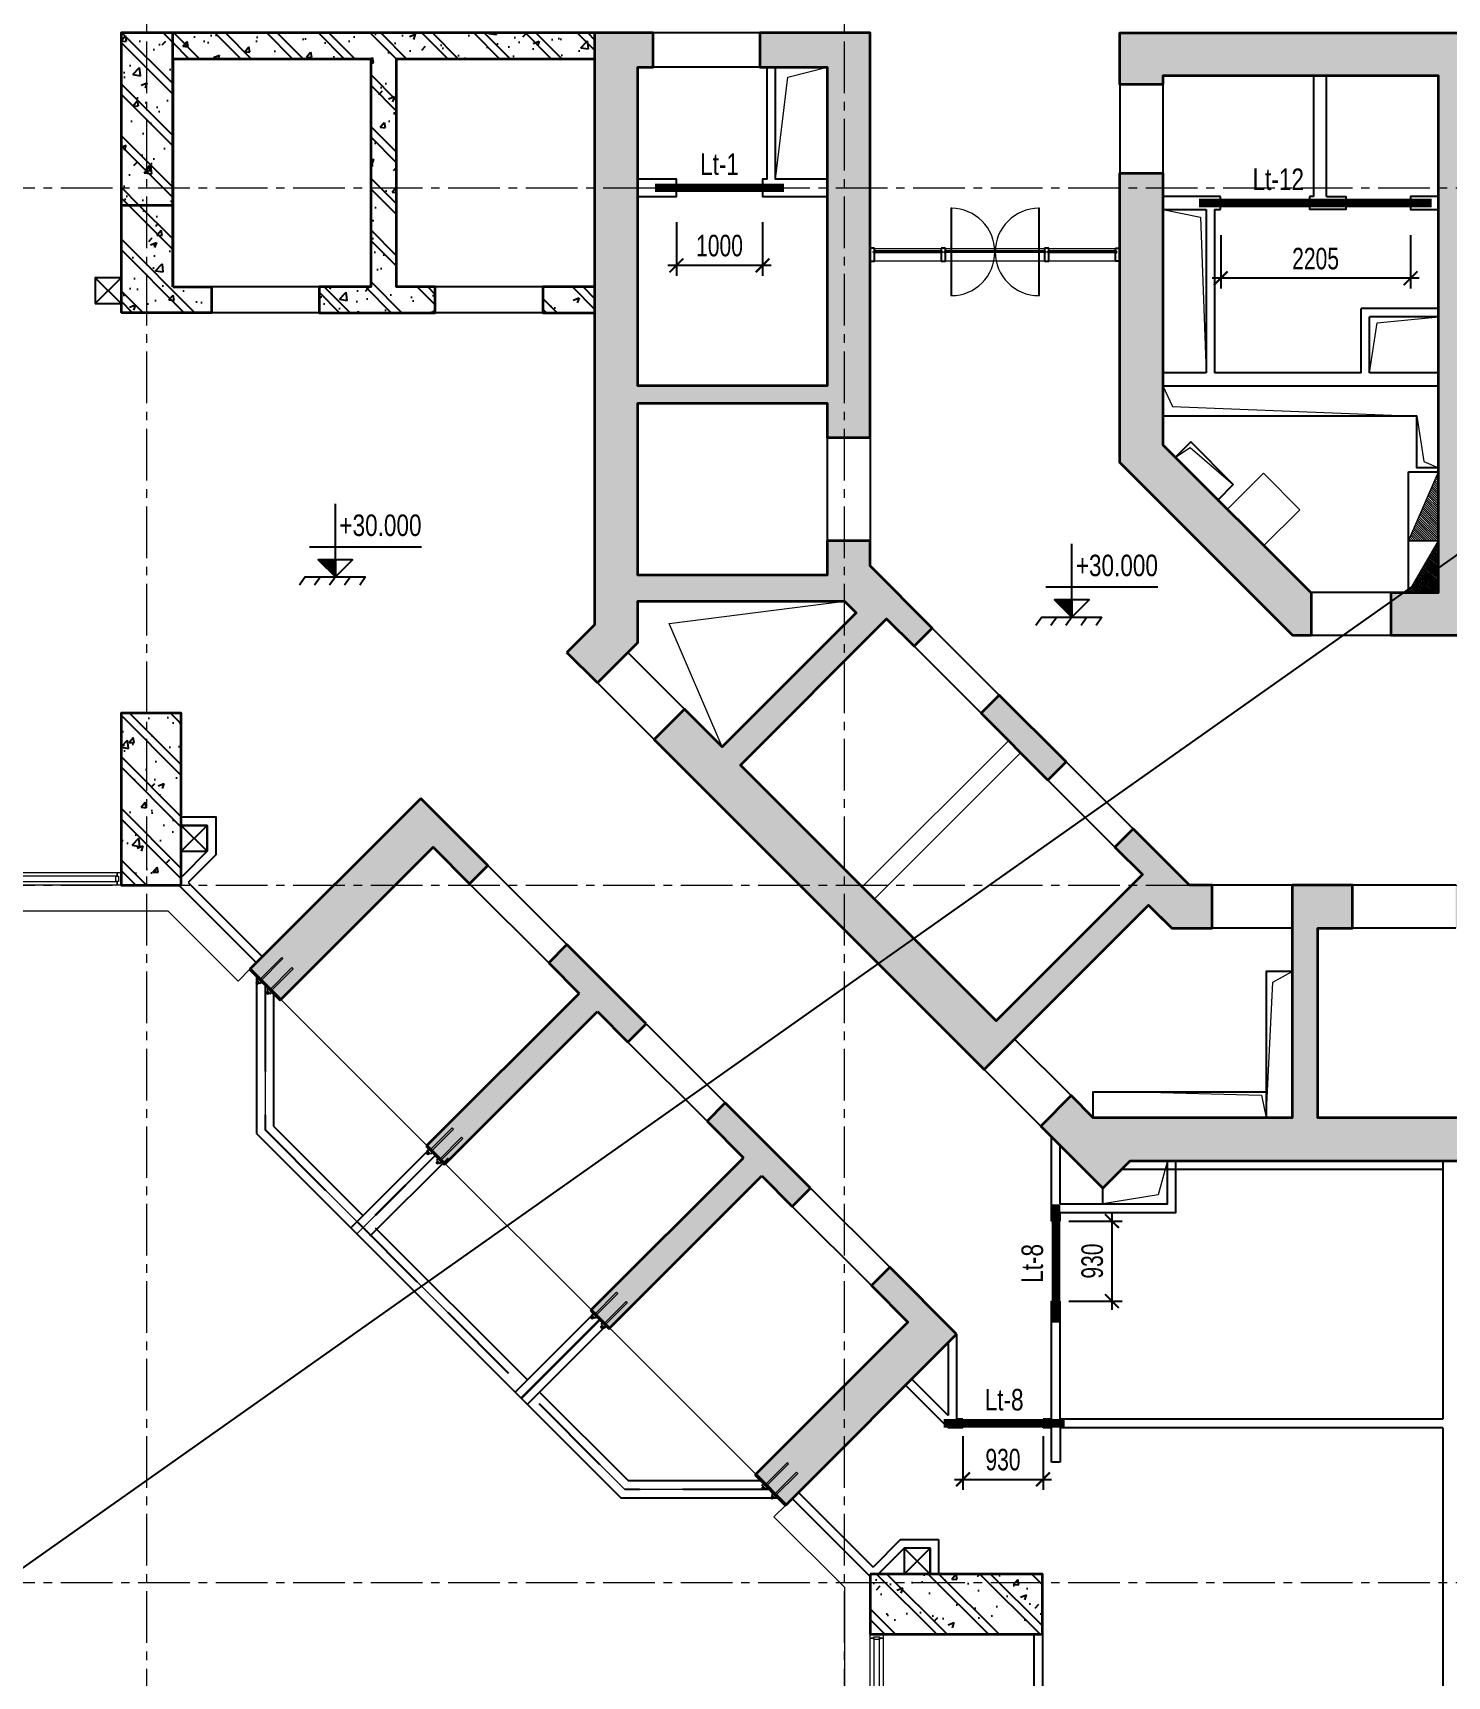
# Model space of a CAD drawing. Header units: millimetres. Extents: x 0 to 84100, y 0 to 158663.
# Drawn here: x 33297 to 49721, y 121440 to 140526 of the extents above; entities that cross this region are included whole.
import ezdxf
from ezdxf.enums import TextEntityAlignment as Align

# ---------------------------------------------------------------- set-up
doc = ezdxf.new("R2010")
doc.units = ezdxf.units.MM
doc.header["$LTSCALE"] = 800
doc.header["$MEASUREMENT"] = 0
doc.linetypes.add('CENTER2', pattern=[1.125, 0.75, -0.125, 0.125, -0.125])
doc.linetypes.add('HIDDEN', pattern=[0.375, 0.25, -0.125])
doc.layers.get('DEFPOINTS').update_dxf_attribs({"color": 87})
for name, color, linetype, lineweight in [('CDC.01.AXIS', 160, 'CENTER2', 13), ('CDC.04.HIDDEN', 8, 'HIDDEN', 15), ('CDC.09.COLUMN', 4, 'Continuous', 35), ('CDC.11.NOTE', 8, 'Continuous', 18)]:
    doc.layers.add(name, color=color, linetype=linetype, lineweight=lineweight)
for name, color, linetype in [('CDC.02.DIM', 1, 'Continuous'), ('CDC.03.BORDER', 3, 'Continuous'), ('CDC.06.TEXT', 2, 'Continuous'), ('CDC.10.HATCH', 9, 'Continuous'), ('KCS_LANH_TO', 3, 'Continuous'), ('KCS_LOKT', 3, 'Continuous')]:
    doc.layers.add(name, color=color, linetype=linetype)
doc.layers.add('KCS_Plotter', color=11, linetype='Continuous', plot=False)
doc.styles.add('KCS_SMTEXT', font='arial.ttf', dxfattribs={"width": 0.7})
doc.styles.add('SMTEXT', font='arial.ttf', dxfattribs={"width": 0.7})
doc.dimstyles.new('KCS_DIM100', dxfattribs={"dimscale": 100, "dimtxt": 2.5, "dimasz": 1.6, "dimexe": 1.2, "dimexo": 0, "dimgap": 1, "dimtad": 1, "dimdec": 0, "dimzin": 0, "dimdsep": 46, "dimtxsty": 'KCS_SMTEXT', "dimblk": 'ARCHTICK', "dimcen": 0, "dimdle": 1, "dimclrd": 1, "dimclre": 1, "dimclrt": 2, "dimadec": 0, "dimazin": 0, "dimtfac": 1, "dimtdec": 0, "dimtix": 1, "dimtmove": 2, "dimatfit": 3, "dimfxl": 1, "dimtolj": 1, "dimtzin": 0, "dimarcsym": 0})
pattern_1 = [(50, (61100.4, -1179204.9), (717.26018, -62.75213), [75, -825]), (355, (61100.4, -1179204.9), (-138.75133, 752.19213), [60, -660]), (100.4514, (61160.2, -1179210.1), (578.50938, 689.43954), [63.7402, -701.1421]), (46.1842, (61100.4, -1179004.9), (1067.24105, -165.519), [112.5, -1237.5]), (96.6356, (61189.4, -1179018.7), (934.6627, 974.1179), [95.6103, -1051.713]), (351.1842, (61100.4, -1179004.9), (934.6619, 974.1186), [90, -990]), (21, (61200.4, -1179054.9), (596.90705, -402.6189), [75, -825]), (226, (61200.4, -1179054.9), (671.88212, -365.5398), [60, -660]), (71.4514, (61250.16, -1179088.44), (840.22263, 322.5305), [63.7402, -701.1421]), (67.5, (61100.42, -1179204.9), (-155.916183, 294.37446), [0, -652, 0, -670, 0, -662.5]), (4.5, (61100.42, -1179204.9), (283.35092, 380.10319), [0, -382, 0, -637, 0, -252.5]), (327.5, (60877.42, -1179204.9), (533.822436, -22.55487), [0, -250, 0, -780, 0, -1035]), (317.5, (60777.4, -1179204.9), (583.18617, 100.10498), [0, -325, 0, -518, 0, -735]), (315, (61100.42, -1179204.9), (300.52038, 300.52038), []), (315, (61100.42, -1179082.4), (300.52038, 300.52038), [])]

# ---------------------------------------------------------------- blocks, each defined once
blk = doc.blocks.new('*X14')
at = {"color": 0}
for p, q in [((30675, 38842), (30681, 38848)), ((30675, 38816), (30699, 38840)), ((30675, 38789), (30717, 38831)), ((30675, 38763), (30736, 38823)), ((30675, 38736), (30754, 38815)), ((30675, 38710), (30773, 38807)), ((30675, 38683), (30791, 38799)), ((30675, 38656), (30810, 38791)), ((30675, 38630), (30828, 38783)), ((30675, 38603), (30847, 38775)), ((30675, 38577), (30865, 38767)), ((30675, 38550), (30883, 38759)), ((30675, 38524), (30902, 38751)), ((30678, 38500), (30920, 38743)), ((30704, 38500), (30939, 38735)), ((30731, 38500), (30957, 38727)), ((30757, 38500), (30976, 38718)), ((30784, 38500), (30994, 38710)), ((30810, 38500), (31013, 38702)), ((30837, 38500), (31031, 38694)), ((30863, 38500), (31049, 38686)), ((30890, 38500), (31068, 38678)), ((30916, 38500), (31086, 38670)), ((30943, 38500), (31105, 38662)), ((30969, 38500), (31123, 38654)), ((30996, 38500), (31142, 38646)), ((31022, 38500), (31160, 38638)), ((31049, 38500), (31179, 38630)), ((31075, 38500), (31197, 38622)), ((31102, 38500), (31215, 38614)), ((31128, 38500), (31234, 38605)), ((31155, 38500), (31252, 38597)), ((31181, 38500), (31271, 38589)), ((31208, 38500), (31289, 38581)), ((31234, 38500), (31308, 38573)), ((31261, 38500), (31326, 38565)), ((31288, 38500), (31345, 38557)), ((31314, 38500), (31363, 38549)), ((31341, 38500), (31381, 38541)), ((31367, 38500), (31400, 38533)), ((31394, 38500), (31418, 38525)), ((31420, 38500), (31437, 38517)), ((31447, 38500), (31455, 38509)), ((31473, 38500), (31474, 38501))]:
    blk.add_line(p, q, dxfattribs=at)
blk = doc.blocks.new('*U33')
for points in [[(60, -40), (45, -40), (45, 3), (0, 3), (0, -40), (0, -40), (0, -103), (0, -103), (0, -147), (45, -147), (45, -103), (60, -103)], [(7390, -40), (7405, -40), (7405, 3), (7450, 3), (7450, -40), (7450, -40), (7450, -103), (7450, -103), (7450, -147), (7405, -147), (7405, -103), (7390, -103)], [(30, -103), (60, -103), (60, -40), (30, -40)], [(7420, -103), (7390, -103), (7390, -40), (7420, -40)]]:
    blk.add_lwpolyline(points, close=True)
at = {"lineweight": -2}
for points in [[(45, 3), (7405, 3), (7405, -40), (45, -40)], [(45, -103), (7405, -103), (7405, -147), (45, -147)]]:
    blk.add_lwpolyline(points, close=True, dxfattribs=at)
blk = doc.blocks.new('khung thep')
at = {"layer": 'CDC.01.AXIS', "ltscale": 5}
for p, q in [((-548, 642), (637, -543)), ((2246, 657), (2246, -643)), ((7731, 642), (6546, -543)), ((637, -543), (6546, -543))]:
    blk.add_line(p, q, dxfattribs=at)
at = {"layer": 'CDC.03.BORDER', "color": 2, "ltscale": 5}
for p, q in [((-804, 657), (-304, 657)), ((-804, 642), (-804, 657)), ((-804, 642), (-304, 642)), ((-689, 642), (596, -643)), ((-641, 592), (-641, 617)), ((-621, 592), (-641, 592)), ((-621, 592), (-621, 617)), ((-474, 592), (-474, 617)), ((-474, 592), (-454, 592)), ((-454, 592), (-454, 617)), ((-406, 642), (679, -443)), ((-304, 642), (-304, 657)), ((2096, 642), (2096, 657)), ((2096, 657), (2396, 657)), ((2096, 642), (2096, 657)), ((2096, 642), (2396, 642)), ((2146, 642), (2146, -643)), ((2159, 592), (2159, 617)), ((2179, 592), (2159, 592)), ((2179, 592), (2179, 617)), ((2313, 592), (2313, 617)), ((2313, 592), (2333, 592)), ((2333, 592), (2333, 617)), ((2374, 729), (2374, -556)), ((2396, 642), (2396, 657)), ((4796, 657), (5096, 657)), ((4796, 642), (4796, 657)), ((4796, 642), (5096, 642)), ((4846, 642), (4846, -643)), ((4859, 592), (4859, 617)), ((4879, 592), (4859, 592)), ((4879, 592), (4879, 617)), ((4942, 657), (4942, -643)), ((4946, 657), (4946, -643)), ((4950, 657), (4950, -643)), ((5013, 592), (5013, 617)), ((5013, 592), (5033, 592)), ((5033, 592), (5033, 617)), ((5046, 642), (5046, -643)), ((5096, 642), (5096, 657)), ((7589, 642), (6504, -443)), ((7872, 642), (6587, -643)), ((7496, 657), (7996, 657)), ((7496, 642), (7496, 657)), ((7496, 642), (7996, 642)), ((7659, 592), (7659, 617)), ((7679, 592), (7659, 592)), ((7679, 592), (7679, 617)), ((7813, 592), (7813, 617)), ((7813, 592), (7833, 592)), ((7833, 592), (7833, 617)), ((7996, 642), (7996, 657)), ((679, -443), (2146, -443)), ((2346, -443), (4846, -443)), ((5046, -443), (6504, -443)), ((596, -643), (6587, -643))]:
    blk.add_line(p, q, dxfattribs=at)
for points in [[(-603, 617), (-658, 617), (-658, 642), (-603, 642)], [(-492, 617), (-437, 617), (-437, 642), (-492, 642)], [(2197, 617), (2142, 617), (2142, 642), (2197, 642)], [(2295, 617), (2350, 617), (2350, 642), (2295, 642)], [(4897, 617), (4842, 617), (4842, 642), (4897, 642)], [(4995, 617), (5050, 617), (5050, 642), (4995, 642)], [(7697, 617), (7642, 617), (7642, 642), (7697, 642)], [(7795, 617), (7850, 617), (7850, 642), (7795, 642)]]:
    blk.add_lwpolyline(points, close=True, dxfattribs=at)
at = {"layer": 'CDC.04.HIDDEN', "color": 8, "linetype": 'HIDDEN', "ltscale": 5}
for p, q in [((-641, 642), (-641, 1010)), ((-621, 642), (-621, 1010)), ((-474, 642), (-474, 1010)), ((-454, 642), (-454, 1010)), ((2159, 642), (2159, 1010)), ((2179, 642), (2179, 1010)), ((2313, 642), (2313, 1010)), ((2333, 642), (2333, 1010)), ((4859, 642), (4859, 1010)), ((4879, 642), (4879, 1010)), ((5013, 642), (5013, 1010)), ((5033, 642), (5033, 1010)), ((7659, 642), (7659, 1010)), ((7679, 642), (7679, 1010)), ((7813, 642), (7813, 1010)), ((7833, 642), (7833, 1010)), ((-553, 642), (636, -547)), ((-542, 642), (639, -539)), ((2242, 657), (2242, -643)), ((2250, 657), (2250, -643)), ((7725, 642), (6544, -539)), ((7737, 642), (6548, -547)), ((636, -547), (6548, -547)), ((639, -539), (6544, -539))]:
    blk.add_line(p, q, dxfattribs=at)
at = {"layer": 'CDC.04.HIDDEN', "color": 8, "linetype": 'HIDDEN'}
for p, q in [((-621, 1010), (-641, 1010)), ((-474, 1010), (-454, 1010)), ((2179, 1010), (2159, 1010)), ((2313, 1010), (2333, 1010)), ((4879, 1010), (4859, 1010)), ((5013, 1010), (5033, 1010)), ((7679, 1010), (7659, 1010)), ((7813, 1010), (7833, 1010))]:
    blk.add_line(p, q, dxfattribs=at)
blk = doc.blocks.new('*U34')
for points in [[(60, -40), (45, -40), (45, 3), (0, 3), (0, -40), (0, -40), (0, -103), (0, -103), (0, -147), (45, -147), (45, -103), (60, -103)], [(7440, -40), (7455, -40), (7455, 3), (7500, 3), (7500, -40), (7500, -40), (7500, -103), (7500, -103), (7500, -147), (7455, -147), (7455, -103), (7440, -103)], [(30, -103), (60, -103), (60, -40), (30, -40)], [(7470, -103), (7440, -103), (7440, -40), (7470, -40)]]:
    blk.add_lwpolyline(points, close=True)
at = {"lineweight": -2}
for points in [[(45, 3), (7455, 3), (7455, -40), (45, -40)], [(45, -103), (7455, -103), (7455, -147), (45, -147)]]:
    blk.add_lwpolyline(points, close=True, dxfattribs=at)
blk = doc.blocks.new('_ArchTick')
at = {"color": 0, "linetype": 'ByBlock', "const_width": 0.15}
blk.add_lwpolyline([(-0.5, -0.5), (0.5, 0.5)], dxfattribs=at)
blk = doc.blocks.new('*D435')
at = {"layer": 'CDC.02.DIM', "color": 1, "lineweight": -2, "transparency": 16777216}
for p, q in [((47091, 138176), (47091, 137556)), ((49296, 138176), (49296, 137556)), ((49396, 137676), (46991, 137676))]:
    blk.add_line(p, q, dxfattribs=at)
at = {"layer": 'DEFPOINTS', "color": 0, "transparency": 16777216}
for p in [(47091, 138176), (49296, 138176), (47091, 137676)]:
    blk.add_point(p, dxfattribs=at)
at = {"layer": 'CDC.02.DIM', "color": 1, "lineweight": -2, "transparency": 16777216, "xscale": 160, "yscale": 160, "zscale": 160, "rotation": 180}
blk.add_blockref('_ArchTick', (47091, 137676), dxfattribs=at)
at = {"layer": 'CDC.02.DIM', "color": 1, "lineweight": -2, "transparency": 16777216, "xscale": 160, "yscale": 160, "zscale": 160}
blk.add_blockref('_ArchTick', (49296, 137676), dxfattribs=at)
at = {"layer": 'CDC.02.DIM', "color": 2, "transparency": 16777216, "insert": (48193, 137903), "char_height": 250, "attachment_point": 5, "style": 'KCS_SMTEXT'}
blk.add_mtext('\\A1;2205', dxfattribs=at)
blk = doc.blocks.new('*D436')
at = {"layer": 'CDC.02.DIM', "color": 1, "lineweight": -2, "transparency": 16777216}
for p, q in [((40771, 138326), (40771, 137706)), ((41771, 138326), (41771, 137706)), ((41871, 137826), (40671, 137826))]:
    blk.add_line(p, q, dxfattribs=at)
at = {"layer": 'DEFPOINTS', "color": 0, "transparency": 16777216}
for p in [(40771, 138326), (41771, 138326), (40771, 137826)]:
    blk.add_point(p, dxfattribs=at)
at = {"layer": 'CDC.02.DIM', "color": 1, "lineweight": -2, "transparency": 16777216, "xscale": 160, "yscale": 160, "zscale": 160, "rotation": 180}
blk.add_blockref('_ArchTick', (40771, 137826), dxfattribs=at)
at = {"layer": 'CDC.02.DIM', "color": 1, "lineweight": -2, "transparency": 16777216, "xscale": 160, "yscale": 160, "zscale": 160}
blk.add_blockref('_ArchTick', (41771, 137826), dxfattribs=at)
at = {"layer": 'CDC.02.DIM', "color": 2, "transparency": 16777216, "insert": (41271, 138054), "char_height": 250, "attachment_point": 5, "style": 'KCS_SMTEXT'}
blk.add_mtext('\\A1;1000', dxfattribs=at)
blk = doc.blocks.new('*D674')
at = {"layer": 'CDC.02.DIM', "color": 1, "lineweight": -2, "transparency": 16777216}
for p, q in [((45828, 126826), (45828, 125696)), ((45328, 126726), (45948, 126726)), ((45328, 125796), (45948, 125796))]:
    blk.add_line(p, q, dxfattribs=at)
at = {"layer": 'DEFPOINTS', "color": 0, "transparency": 16777216}
for p in [(45328, 126726), (45328, 125796), (45828, 125796)]:
    blk.add_point(p, dxfattribs=at)
at = {"layer": 'CDC.02.DIM', "color": 1, "lineweight": -2, "transparency": 16777216, "xscale": 160, "yscale": 160, "zscale": 160}
for p, rotation in [((45828, 126726), 90), ((45828, 125796), 270)]:
    blk.add_blockref('_ArchTick', p, dxfattribs=dict(at, rotation=rotation))
at = {"layer": 'CDC.02.DIM', "color": 2, "transparency": 16777216, "insert": (45600, 126261), "char_height": 250, "attachment_point": 5, "rotation": 90, "style": 'KCS_SMTEXT'}
blk.add_mtext('\\A1;930', dxfattribs=at)
blk = doc.blocks.new('*D679')
at = {"layer": 'CDC.02.DIM', "color": 1, "lineweight": -2, "transparency": 16777216}
for p, q in [((44098, 124226), (44098, 123606)), ((45028, 124226), (45028, 123606)), ((43998, 123726), (45128, 123726))]:
    blk.add_line(p, q, dxfattribs=at)
at = {"layer": 'DEFPOINTS', "color": 0, "transparency": 16777216}
for p in [(44098, 124226), (45028, 124226), (45028, 123726)]:
    blk.add_point(p, dxfattribs=at)
at = {"layer": 'CDC.02.DIM', "color": 1, "lineweight": -2, "transparency": 16777216, "xscale": 160, "yscale": 160, "zscale": 160, "rotation": 180}
blk.add_blockref('_ArchTick', (44098, 123726), dxfattribs=at)
at = {"layer": 'CDC.02.DIM', "color": 1, "lineweight": -2, "transparency": 16777216, "xscale": 160, "yscale": 160, "zscale": 160}
blk.add_blockref('_ArchTick', (45028, 123726), dxfattribs=at)
at = {"layer": 'CDC.02.DIM', "color": 2, "transparency": 16777216, "insert": (44563, 123954), "char_height": 250, "attachment_point": 5, "style": 'KCS_SMTEXT'}
blk.add_mtext('\\A1;930', dxfattribs=at)
blk = doc.blocks.new('Rectangular Mullion - Mullion-Horizontal-Bottom-150x52-Glass10-Alu-6898778-MẶT BẰNG TẦNG 8')
at = {"layer": 'CDC.11.NOTE'}
for p, q in [((2883474, 1224115), (2883532, 1224115)), ((2883532, 1224088), (2883474, 1224088)), ((2883474, 1224068), (2883474, 1224078)), ((2883532, 1224078), (2883474, 1224078)), ((2883532, 1224068), (2883474, 1224068)), ((2883532, 1223968), (2883474, 1223968)), ((2883544, 1224115), (2884551, 1224115)), ((2884551, 1224088), (2883544, 1224088)), ((2884551, 1224078), (2883544, 1224078)), ((2884551, 1224068), (2883544, 1224068)), ((2884551, 1223968), (2883544, 1223968)), ((2884563, 1224115), (2884622, 1224115)), ((2884622, 1224088), (2884563, 1224088)), ((2884622, 1224078), (2884563, 1224078)), ((2884622, 1224068), (2884563, 1224068)), ((2884622, 1223968), (2884563, 1223968)), ((2884622, 1224078), (2884622, 1224068))]:
    blk.add_line(p, q, dxfattribs=at)
blk = doc.blocks.new('Cửa kính mở 2 chiều - Cửa kính mở 2 chiều-8204759-MẶT BẰNG TẦNG 8')
at = {"layer": 'CDC.11.NOTE'}
for p, q in [((-503, 507), (-515, 507)), ((-515, 507), (-515, -65)), ((-503, -65), (-503, 507)), ((515, 507), (503, 507)), ((503, 507), (503, -65)), ((515, -65), (515, 507)), ((-503, 65), (-515, 65)), ((-515, 65), (-515, -507)), ((-503, -507), (-503, 65)), ((503, 65), (503, -507)), ((515, 65), (503, 65)), ((515, -507), (515, 65)), ((-515, -65), (-503, -65)), ((503, -65), (515, -65)), ((-515, -507), (-503, -507)), ((503, -507), (515, -507))]:
    blk.add_line(p, q, dxfattribs=at)
for centre, start, end in [((-509, 0), 0, 90), ((509, 0), 90, 180), ((-509, 0), 270, 0), ((509, 0), 180, 270)]:
    blk.add_arc(centre, 507, start, end, dxfattribs=at)
blk = doc.blocks.new('System Panel - Kính Temper dày 10mm-8007807-MẶT BẰNG TẦNG 8')
at = {"layer": 'CDC.11.NOTE', "lineweight": 13}
for p, q in [((401, 5), (-401, 5)), ((-401, 5), (-401, -5)), ((401, -5), (401, 5)), ((-401, -5), (401, -5))]:
    blk.add_line(p, q, dxfattribs=at)
blk = doc.blocks.new('Rectangular Mullion - Mullion-Horizontal-Bottom-150x52-Glass10-Alu-8007805-MẶT BẰNG TẦNG 8')
at = {"layer": 'CDC.11.NOTE'}
for p, q in [((2882650, 1224115), (2883422, 1224115)), ((2883422, 1224088), (2882650, 1224088)), ((2883422, 1223968), (2882650, 1223968))]:
    blk.add_line(p, q, dxfattribs=at)
blk = doc.blocks.new('Rectangular Mullion - Mullion-Vertical-Middle-150x52-Glass10-Alu-6899209-MẶT BẰNG TẦNG 8')
at = {"layer": 'CDC.11.NOTE', "lineweight": 25}
for p, q in [((-26, 5), (-26, 105)), ((-26, 105), (26, 105)), ((-11, 5), (-26, 5)), ((-11, -5), (-11, 5)), ((26, 5), (11, 5)), ((11, 5), (11, -5)), ((26, 105), (26, 5)), ((-26, -45), (-26, -5)), ((-26, -5), (-11, -5)), ((26, -45), (-26, -45)), ((11, -5), (26, -5)), ((26, -5), (26, -45))]:
    blk.add_line(p, q, dxfattribs=at)
blk = doc.blocks.new('Rectangular Mullion - Mullion-Vertical-Left-150x52-Glass10-Alu-6899218-MẶT BẰNG TẦNG 8')
at = {"layer": 'CDC.11.NOTE', "lineweight": 25}
for p, q in [((0, 105), (-52, 105)), ((-52, 105), (-52, 5)), ((-52, 5), (-37, 5)), ((-37, 5), (-37, -5)), ((0, -45), (0, 105)), ((-37, -5), (-52, -5)), ((-52, -5), (-52, -45)), ((-52, -45), (0, -45))]:
    blk.add_line(p, q, dxfattribs=at)
blk = doc.blocks.new('CAODO')
at = {"layer": 'CDC.10.HATCH'}
blk.add_hatch(color=256, dxfattribs=at).paths.add_polyline_path([(-200, 200), (0, 0), (0, 200)])
at = {"layer": 'CDC.02.DIM'}
for p, q in [((-350, 0), (-418, -96)), ((-175, 0), (-243, -96)), ((0, 0), (-68, -96)), ((175, 0), (107, -96)), ((350, 0), (282, -96))]:
    blk.add_line(p, q, dxfattribs=at)
for points in [[(0, 200), (0, 0), (200, 200), (-200, 200), (0, 0), (0, 850)], [(-300, 350), (1000, 350)], [(-350, 0), (350, 0)]]:
    blk.add_lwpolyline(points, dxfattribs=at)

msp = doc.modelspace()

# ---------------------------------------------------------------- hatches: boundary and pattern name
at = {"layer": 'CDC.10.HATCH'}
h = msp.add_hatch(dxfattribs=at)
h.set_pattern_fill('BETONG', color=256, scale=100, style=0, pattern_type=2)
h.set_pattern_definition(pattern_1)
h.paths.add_polyline_path([(39820.7, 140526.1), (34920.7, 140526.1), (34920.7, 140226.1), (37220.7, 140226.1), (37220.7, 137576.1), (36620.7, 137576.1), (36620.7, 137276.1), (37970.7, 137276.1), (37970.7, 137576.1), (37520.7, 137576.1), (37520.7, 140226.1), (39820.7, 140226.1)])
h.paths.add_polyline_path([(39820.7, 137576.1), (39220.7, 137576.1), (39220.7, 137276.1), (39820.7, 137276.1)])
h.paths.add_polyline_path([(35370.7, 137576.1), (34920.7, 137576.1), (34920.7, 137576.1), (34920.7, 138526.1), (34320.7, 138526.1), (34320.7, 137276.1), (35370.7, 137276.1)])
h = msp.add_hatch(dxfattribs=at)
h.set_pattern_fill('BETONG', color=256, scale=100, style=0, pattern_type=2)
h.set_pattern_definition(pattern_1)
h.paths.add_polyline_path([(34320.7, 138526.1), (34920.7, 138526.1), (34920.7, 140526.1), (34320.7, 140526.1), (34320.7, 139012.2)])
h = msp.add_hatch(dxfattribs=at)
h.set_pattern_fill('BETONG', color=256, scale=100, style=0, pattern_type=2)
h.set_pattern_definition(pattern_1)
h.paths.add_polyline_path([(52920.7, 140526.1), (45920.7, 140526.1), (45920.7, 139926.1), (46420.7, 139926.1), (46420.7, 140026.1), (49620.7, 140026.1), (49620.7, 134026.1), (49070.7, 134026.1), (49070.7, 133526.1), (51290.7, 133526.1), (51290.7, 134026.1), (49920.7, 134026.1), (49920.7, 140026.1), (52420.7, 140026.1), (52420.7, 134026.1), (52320.7, 134026.1), (52320.7, 133526.1), (52920.7, 133526.1)])
h.paths.add_polyline_path([(46420.7, 138896.1), (45920.7, 138896.1), (45920.7, 135536.1), (47930.6, 133526.1), (48140.7, 133526.1), (48140.7, 134023.2), (46420.7, 135743.2)], flags=17)
h.paths.add_polyline_path([(48220.7, 130126.1), (48620.7, 130126.1), (48620.7, 130626.1), (47920.7, 130626.1), (47920.7, 130326.1), (47920.7, 127926.1), (45611, 127926.1), (45354.3, 128182.8), (45000.8, 127829.2), (45722, 127108), (46040.2, 127426.1), (52920.7, 127426.1), (52920.7, 130626.1), (52020.7, 130626.1), (52020.7, 130126.1), (52420.7, 130126.1), (52420.7, 127926.1), (48220.7, 127926.1)])
h.paths.add_polyline_path([(50820.7, 130626.1), (49820.7, 130626.1), (49820.7, 130126.1), (50820.7, 130126.1)], flags=17)
h.paths.add_polyline_path([(46990.7, 130626.1), (46729.3, 130626.1), (46075.6, 131279.9), (45863.5, 131067.8), (46181.6, 130749.6), (44484.6, 129052.5), (41514.7, 132022.4), (43211.8, 133719.4), (43530, 133401.2), (43742.1, 133613.4), (43020.7, 134334.8), (43020.7, 134626.1), (42520.7, 134626.1), (42520.7, 134226.1), (40320.7, 134226.1), (40320.7, 136226.1), (42520.7, 136226.1), (42520.7, 135826.1), (43020.7, 135826.1), (43020.7, 140526.1), (41740.7, 140526.1), (41740.7, 140126.1), (42520.7, 140126.1), (42520.7, 136426.1), (40320.7, 136426.1), (40320.7, 140126.1), (40500.7, 140126.1), (40500.7, 140526.1), (39820.7, 140526.1), (39820.7, 137986.6), (39820.7, 133651.7), (39499.5, 133330.5), (39853, 132977), (40320.7, 133444.6), (40320.7, 133926.1), (42722.2, 133926.1), (42858.2, 133790.1), (41302.6, 132234.5), (40864.2, 132672.9), (40510.7, 132319.4), (44343.2, 128486.8), (46252.4, 130396), (46522.2, 130126.1), (46990.7, 130126.1)])
h.paths.add_polyline_path([(45297.8, 132057.7), (44519.9, 132835.6), (44307.8, 132623.4), (45085.6, 131845.6)], flags=17)
h.paths.add_polyline_path([(41338, 128097.9), (41125.8, 127885.8), (41550.1, 127461.5), (39782.3, 125693.8), (39994.5, 125481.6), (41762.2, 127249.4), (42115.8, 126895.9), (42327.9, 127108)])
h.paths.add_polyline_path([(44025, 125410.9), (43247.2, 126188.7), (43035, 125976.6), (43459.3, 125552.4), (41691.5, 123784.6), (42045.1, 123431)])
h.paths.add_polyline_path([(37943.9, 131067.8), (38368.1, 130643.5), (38580.3, 130855.7), (37802.4, 131633.5), (35822.5, 129653.6), (36176.1, 129300)])
h.paths.add_polyline_path([(39499.5, 129936.4), (39287.4, 129724.3), (39640.9, 129370.7), (37873.1, 127603), (38085.3, 127390.8), (39853, 129158.6), (40206.6, 128805), (40418.7, 129017.2)])
h = msp.add_hatch(dxfattribs=at)
h.set_pattern_fill('BETONG', color=256, scale=100, style=0, pattern_type=2)
h.set_pattern_definition(pattern_1)
h.paths.add_polyline_path([(34320.7, 130626.1), (35020.7, 130626.1), (35020.7, 132626.1), (34320.7, 132626.1), (34320.7, 131112.2)])
h = msp.add_hatch(dxfattribs=at)
h.set_pattern_fill('BETONG', color=256, scale=100, style=0, pattern_type=2)
h.set_pattern_definition(pattern_1)
h.paths.add_polyline_path([(43020.7, 121926.1), (45020.7, 121926.1), (45020.7, 122626.1), (43020.7, 122626.1), (43020.7, 122429.4)])

# ---------------------------------------------------------------- linework, layer by layer
at = {"layer": 'CDC.01.AXIS'}
for p, q in [((34620.7, 104726.1), (34620.7, 156526.1)), ((42720.7, 104726.1), (42720.7, 156526.1)), ((8420.7, 138726.1), (68920.7, 138726.1)), ((8420.7, 130626.1), (68920.7, 130626.1)), ((8420.7, 122526.1), (68920.7, 122526.1))]:
    msp.add_line(p, q, dxfattribs=at)
at = {"layer": 'CDC.03.BORDER'}
for p, q in [((41740.7, 140526.1), (40500.7, 140526.1)), ((41740.7, 140126.1), (40500.7, 140126.1)), ((45920.7, 139926.1), (45920.7, 138896.1)), ((46420.7, 139926.1), (46420.7, 138896.1)), ((46920.7, 138475.7), (46920.7, 136576.1)), ((47020.7, 138475.7), (47020.7, 136576.1)), ((36620.7, 137576.1), (35370.7, 137576.1)), ((39220.7, 137576.1), (37970.7, 137576.1)), ((36620.7, 137276.1), (35370.7, 137276.1)), ((39220.7, 137276.1), (37970.7, 137276.1)), ((48720.7, 136576.1), (48720.7, 137326.1)), ((48820.7, 136576.1), (48820.7, 137226.1)), ((42520.7, 135826.1), (42520.7, 134626.1)), ((43020.7, 135826.1), (43020.7, 134626.1)), ((49070.7, 134026.1), (48140.7, 134026.1)), ((43742.1, 133613.4), (44519.9, 132835.6)), ((49070.7, 133526.1), (48140.7, 133526.1)), ((40864.2, 132672.9), (40206.6, 133330.5)), ((43530, 133401.2), (44307.8, 132623.4)), ((40510.7, 132319.4), (39853, 132977)), ((45297.8, 132057.7), (46075.6, 131279.9)), ((45085.6, 131845.6), (45863.5, 131067.8)), ((35320.7, 131021.1), (35029.2, 130729.7)), ((35020.7, 130738.3), (35029.2, 130729.7)), ((38580.3, 130855.7), (39499.5, 129936.4)), ((34991.4, 130626.1), (35893.2, 129724.3)), ((35099.9, 130659), (35964, 129795)), ((38368.1, 130643.5), (39287.4, 129724.3)), ((47920.7, 130626.1), (46990.7, 130626.1)), ((49820.7, 130626.1), (48620.7, 130626.1)), ((47920.7, 130126.1), (46990.7, 130126.1)), ((49820.7, 130126.1), (48620.7, 130126.1)), ((40418.7, 129017.2), (41338, 128097.9)), ((45354.3, 128182.8), (44696.7, 128840.4)), ((40206.6, 128805), (41125.8, 127885.8)), ((45000.8, 127829.2), (44343.2, 128486.8)), ((42327.9, 127108), (43247.2, 126188.7)), ((45722, 126926.1), (45722, 127108)), ((42115.8, 126895.9), (43035, 125976.6)), ((43374.2, 123026.1), (43053.5, 122705.4)), ((43415.7, 122926.1), (43124.2, 122634.7))]:
    msp.add_line(p, q, dxfattribs=at)
at = {"layer": 'CDC.03.BORDER', "lineweight": 25}
for p, q in [((48170.7, 140026.1), (48170.7, 138626.1)), ((48320.7, 138626.1), (48320.7, 140026.1)), ((47090.7, 138626.1), (46420.7, 138626.1)), ((47090.7, 138475.7), (47090.7, 138626.1)), ((48170.7, 138626.1), (48120.7, 138626.1)), ((48120.7, 138626.1), (48120.7, 138475.7)), ((46420.7, 138475.7), (46920.7, 138475.7)), ((47020.7, 138475.7), (47090.7, 138475.7)), ((49620.7, 137326.1), (48720.7, 137326.1)), ((49620.7, 137226.1), (48820.7, 137226.1)), ((46920.7, 136576.1), (46420.7, 136576.1)), ((48720.7, 136576.1), (47020.7, 136576.1)), ((49620.7, 136576.1), (48820.7, 136576.1)), ((46420.7, 136426.1), (49620.7, 136426.1)), ((35029.2, 130729.7), (35020.7, 130738.3)), ((45127.7, 126726.1), (45127.7, 127702.3)), ((45227.7, 126926.1), (45227.7, 127602.3)), ((49670.7, 127426.1), (49670.7, 124426.1)), ((45227.7, 126726.1), (45227.7, 126826.1)), ((45127.7, 126726.1), (45227.7, 126726.1)), ((45127.7, 126726.1), (45227.7, 126726.1)), ((45127.7, 124426.1), (45127.7, 125796.1)), ((45127.7, 125796.1), (45227.7, 125796.1)), ((45227.7, 124426.1), (45227.7, 125796.1)), ((44025, 125410.9), (44025, 124426.1)), ((43925, 125310.9), (43925, 124467.6)), ((43925, 124467.6), (43503.3, 124889.3)), ((43925, 124326.1), (43432.6, 124818.5)), ((44097.7, 124326.1), (43925, 124326.1)), ((44097.7, 124426.1), (44025, 124426.1)), ((44097.7, 124326.1), (44097.7, 124426.1)), ((45127.7, 124426.1), (45027.7, 124426.1)), ((45027.7, 124326.1), (45027.7, 124426.1)), ((45127.7, 124326.1), (45027.7, 124326.1)), ((45127.7, 123926.1), (45127.7, 124326.1)), ((49670.7, 124426.1), (45227.7, 124426.1)), ((49670.7, 124326.1), (45227.7, 124326.1)), ((45227.7, 124326.1), (45227.7, 123926.1)), ((49670.7, 124326.1), (49670.7, 121026.1)), ((45227.7, 123926.1), (45127.7, 123926.1)), ((42115.8, 123501.7), (43020.7, 122596.9)), ((42186.5, 123572.5), (43053.5, 122705.4)), ((43374.2, 123026.1), (43815.7, 123026.1)), ((43715.7, 122926.1), (43415.7, 122926.1)), ((43815.7, 123026.1), (43815.7, 122626.1)), ((43132.8, 122626.1), (43124.2, 122634.7)), ((44920.7, 121926.1), (44920.7, 120926.1)), ((45020.7, 121926.1), (45020.7, 121026.1))]:
    msp.add_line(p, q, dxfattribs=at)
for points in [[(41820.7, 140126.1), (41820.7, 138826.1), (41770.7, 138826.1), (41770.7, 138626.1), (42520.7, 138626.1)], [(42520.7, 138826.1), (41920.7, 138826.1), (41920.7, 140126.1)], [(40320.7, 138626.1), (40770.7, 138626.1), (40770.7, 138826.1), (40320.7, 138826.1)], [(43715.7, 122926.1), (43715.7, 122626.1)]]:
    msp.add_lwpolyline(points, dxfattribs=at)
at = {"layer": 'CDC.03.BORDER'}
for points in [[(48320.7, 138626.1), (48545.7, 138626.1), (48545.7, 138475.7), (48120.7, 138475.7)], [(49620.7, 138626.1), (49295.7, 138626.1), (49295.7, 138475.7), (49620.7, 138475.7)], [(35020.7, 131421.1), (35420.7, 131421.1), (35420.7, 130979.7), (35099.9, 130659)], [(35020.7, 131321.1), (35320.7, 131321.1), (35320.7, 131021.1)], [(45227.7, 126826.1), (46572, 126826.1), (46572, 127426.1)], [(45227.7, 126926.1), (46472, 126926.1), (46472, 127426.1)]]:
    msp.add_lwpolyline(points, dxfattribs=at)
at = {"layer": 'CDC.09.COLUMN', "lineweight": 25}
msp.add_line((46420.7, 138626.1), (46420.7, 138475.7), dxfattribs=at)
at = {"layer": 'CDC.09.COLUMN'}
for p, q in [((39853, 132977), (39499.5, 133330.5)), ((40623.9, 132206.2), (40510.7, 132319.4)), ((46322.2, 130326.1), (46522.2, 130126.1)), ((39287.4, 129724.3), (39499.5, 129936.4)), ((40418.7, 129017.2), (39499.5, 129936.4)), ((39287.4, 129724.3), (39640.9, 129370.7)), ((37873.1, 127603), (39640.9, 129370.7)), ((38085.3, 127390.8), (39853, 129158.6)), ((39853, 129158.6), (40206.6, 128805)), ((40206.6, 128805), (40418.7, 129017.2)), ((41125.8, 127885.8), (41338, 128097.9)), ((42327.9, 127108), (41338, 128097.9)), ((41125.8, 127885.8), (41550.1, 127461.5)), ((37873.1, 127603), (38085.3, 127390.8)), ((39782.3, 125693.8), (41550.1, 127461.5)), ((39994.5, 125481.6), (41762.2, 127249.4)), ((41762.2, 127249.4), (42115.8, 126895.9)), ((42115.8, 126895.9), (42327.9, 127108)), ((39782.3, 125693.8), (39994.5, 125481.6))]:
    msp.add_line(p, q, dxfattribs=at)
for points in [[(39820.7, 140526.1), (34320.7, 140526.1), (34320.7, 137276.1)], [(39853, 132977), (40320.7, 133444.6), (40320.7, 133926.1), (42722.2, 133926.1), (42858.2, 133790.1), (41302.6, 132234.5), (40864.2, 132672.9), (40510.7, 132319.4), (44343.2, 128486.8), (46252.4, 130396), (46522.2, 130126.1), (46990.7, 130126.1), (46990.7, 130626.1), (46729.3, 130626.1), (46075.6, 131279.9), (45863.5, 131067.8), (46181.6, 130749.6), (44484.6, 129052.5), (41514.7, 132022.4), (43211.8, 133719.4), (43530, 133401.2), (43742.1, 133613.4), (43020.7, 134334.8), (43020.7, 134626.1), (42520.7, 134626.1), (42520.7, 134226.1), (40320.7, 134226.1), (40320.7, 136226.1), (42520.7, 136226.1), (42520.7, 135826.1), (43020.7, 135826.1), (43020.7, 140526.1), (41740.7, 140526.1), (41740.7, 140126.1), (42520.7, 140126.1), (42520.7, 136426.1), (40320.7, 136426.1), (40320.7, 140126.1), (40500.7, 140126.1), (40500.7, 140526.1), (39820.7, 140526.1), (39820.7, 137986.6)], [(51290.7, 133526.1), (49070.7, 133526.1), (49070.7, 134026.1), (49620.7, 134026.1), (49620.7, 140026.1), (46420.7, 140026.1), (46420.7, 139926.1), (45920.7, 139926.1), (45920.7, 140526.1), (52920.7, 140526.1), (52920.7, 133526.1), (52320.7, 133526.1), (52320.7, 134026.1), (52420.7, 134026.1), (52420.7, 140026.1), (49920.7, 140026.1), (49920.7, 134026.1), (51290.7, 134026.1)], [(34920.7, 140226.1), (34920.7, 137576.1)], [(34920.7, 137576.1), (34920.7, 140226.1), (37220.7, 140226.1), (37220.7, 137576.1), (36620.7, 137576.1), (36620.7, 137276.1), (37970.7, 137276.1), (37970.7, 137576.1), (37520.7, 137576.1), (37520.7, 140226.1), (39820.7, 140226.1), (39820.7, 137576.1)], [(39820.7, 140117.9), (39820.7, 137576.1), (39220.7, 137576.1), (39220.7, 137276.1), (39820.7, 137276.1)], [(39820.7, 140117.9), (39820.7, 133651.7), (39499.5, 133330.5)], [(34920.7, 137576.1), (34920.7, 137576.1), (34920.7, 137576.1), (35370.7, 137576.1), (35370.7, 137276.1), (34320.7, 137276.1)], [(45085.6, 131845.6), (45297.8, 132057.7), (44519.9, 132835.6), (44307.8, 132623.4), (45085.6, 131845.6)], [(44025, 125410.9), (43247.2, 126188.7), (43035, 125976.6), (43459.3, 125552.4), (41691.5, 123784.6), (42045.1, 123431), (44025, 125410.9)]]:
    msp.add_lwpolyline(points, dxfattribs=at)
for points in [[(34920.7, 138526.1), (34920.7, 140526.1), (34320.7, 140526.1), (34320.7, 138526.1)], [(48140.7, 133526.1), (47930.6, 133526.1), (45920.7, 135536.1), (45920.7, 138896.1), (46420.7, 138896.1), (46420.7, 135743.2), (48137.7, 134026.1), (48140.7, 134026.1)], [(35020.7, 130626.1), (35020.7, 132626.1), (34320.7, 132626.1), (34320.7, 130626.1)], [(37802.4, 131633.5), (35822.5, 129653.6), (36176.1, 129300), (37943.9, 131067.8), (38368.1, 130643.5), (38580.3, 130855.7)], [(52920.7, 127426.1), (52920.7, 130626.1), (52020.7, 130626.1), (52020.7, 130126.1), (52420.7, 130126.1), (52420.7, 127926.1), (48220.7, 127926.1), (48220.7, 130126.1), (48620.7, 130126.1), (48620.7, 130626.1), (47920.7, 130626.1), (47920.7, 130326.1), (47920.7, 127926.1), (45611, 127926.1), (45354.3, 128182.8), (45000.8, 127829.2), (45722, 127108), (46040.2, 127426.1)], [(43020.7, 122626.1), (43020.7, 121926.1), (45020.7, 121926.1), (45020.7, 122626.1)]]:
    msp.add_lwpolyline(points, close=True, dxfattribs=at)
at = {"layer": 'CDC.11.NOTE'}
for p, q in [((42065.1, 140011.3), (42520.7, 140126.1)), ((41920.7, 138826.1), (42065.1, 140011.3)), ((46420.7, 136426.1), (46533.3, 136187.1)), ((46533.3, 136187.1), (49370.7, 136076.1)), ((49370.7, 136076.1), (49448.6, 135547.4)), ((46565.9, 135597.9), (46735.7, 135711)), ((46735.7, 135711), (47237.7, 135279.7)), ((49448.6, 135547.4), (49620.7, 135476.1)), ((49270.7, 134626.1), (49620.7, 135426.1)), ((49620.7, 135426.1), (49620.7, 134626.1)), ((49620.7, 134626.1), (49270.7, 134626.1)), ((49270.7, 134026.1), (49620.7, 134626.1)), ((49270.7, 134626.1), (49620.7, 134626.1)), ((49620.7, 134626.1), (49620.7, 134026.1)), ((40687.1, 133667.5), (42720.7, 133926.1)), ((41302.6, 132234.5), (40687.1, 133667.5)), ((34867.1, 130326.1), (27570.7, 130326.1)), ((34867.1, 130326.1), (35681.1, 129512.1)), ((35822.5, 129653.6), (35681.1, 129512.1)), ((36176.1, 129300), (41691.5, 123784.6)), ((42045.1, 123431), (41903.7, 123289.6)), ((41903.7, 123289.6), (42720.7, 122472.6)), ((42720.7, 122472.6), (42720.7, 115126.1))]:
    msp.add_line(p, q, dxfattribs=at)
at = {"layer": 'CDC.11.NOTE', "lineweight": 25}
for p, q in [((48320.7, 140026.1), (48170.7, 140026.1)), ((49670.7, 127326.1), (45940.2, 127326.1))]:
    msp.add_line(p, q, dxfattribs=at)
at = {"layer": 'CDC.11.NOTE', "ltscale": 0.5}
for p, q in [((44626, 132305.2), (42946.9, 130626.1)), ((44767.4, 132163.8), (43070.4, 130466.7))]:
    msp.add_line(p, q, dxfattribs=at)
at = {"layer": 'CDC.11.NOTE'}
for points in [[(46420.7, 138475.7), (46856.2, 138384), (46920.7, 136576.1)], [(48820.7, 136576.1), (48906.7, 137157), (49620.7, 137226.1)], [(47620.7, 127926.1), (47694.7, 129500.6), (47920.7, 129626.1)], [(46105.8, 128226.1), (47563.7, 128186.6), (47620.7, 127926.1)], [(46472, 127426.1), (46363.7, 127030.7), (45722, 126926.1)]]:
    msp.add_lwpolyline(points, dxfattribs=at)
msp.add_lwpolyline([(47169.2, 134994.6), (47586.9, 135412.3), (48011.2, 134988), (47593.5, 134570.4)], close=True, dxfattribs=at)
at = {"layer": 'KCS_LANH_TO', "color": 7, "const_width": 100}
msp.add_lwpolyline([(40520.7, 138726.1), (42020.7, 138726.1)], dxfattribs=at)
at = {"layer": 'KCS_LANH_TO', "color": 5, "const_width": 100}
msp.add_lwpolyline([(46840.7, 138550.9), (49540.7, 138550.9)], dxfattribs=at)
at = {"layer": 'KCS_LANH_TO', "color": 9, "const_width": 100}
for points in [[(45177.7, 126921.6), (45177.7, 125546.1)], [(43875, 124376.1), (45277.7, 124376.1)]]:
    msp.add_lwpolyline(points, dxfattribs=at)
at = {"layer": 'KCS_LOKT'}
for p, q in [((34320.7, 137682.8), (34020.7, 137382.8)), ((34320.7, 137382.8), (34020.7, 137682.8)), ((49270.7, 134626.1), (49270.7, 135426.1)), ((49270.7, 135426.1), (49620.7, 135426.1)), ((49270.7, 134026.1), (49270.7, 134626.1)), ((35320.7, 131321.1), (35020.7, 131021.1)), ((35320.7, 131021.1), (35020.7, 131321.1)), ((43715.7, 122926.1), (43415.7, 122626.1)), ((43715.7, 122626.1), (43415.7, 122926.1))]:
    msp.add_line(p, q, dxfattribs=at)
for points in [[(34020.7, 137382.8), (34320.7, 137382.8), (34320.7, 137682.8), (34020.7, 137682.8)], [(46420.7, 136426.1), (49620.7, 136426.1), (49620.7, 135476.1), (49370.7, 135476.1), (49370.7, 136076.1), (46420.7, 136076.1)], [(46742.7, 135774.7), (46565.9, 135597.9), (47060.9, 135102.9), (47237.7, 135279.7)], [(35020.7, 131021.1), (35320.7, 131021.1), (35320.7, 131321.1), (35020.7, 131321.1)], [(47920.7, 127926.1), (47920.7, 129626.1), (47620.7, 129626.1), (47620.7, 127926.1)], [(43415.7, 122626.1), (43715.7, 122626.1), (43715.7, 122926.1), (43415.7, 122926.1)]]:
    msp.add_lwpolyline(points, close=True, dxfattribs=at)
msp.add_lwpolyline([(45611, 127926.1), (45611, 128226.1), (47620.7, 128226.1)], dxfattribs=at)
at = {"layer": 'KCS_Plotter'}
msp.add_line((0, 99262.9), (84100, 158662.9), dxfattribs=at)

# ---------------------------------------------------------------- block references
at = {"layer": 'CDC.03.BORDER'}
for p in [(36810.6, 134207.4), (45362.4, 133740.8)]:
    msp.add_blockref('CAODO', p, dxfattribs=at)
at = {"layer": 'CDC.03.BORDER', "rotation": 314.9999999995554}
msp.add_blockref('khung thep', (35926.5, 128620.4), dxfattribs=at)
at = {"layer": 'CDC.11.NOTE'}
for name, p in [('Cửa kính mở 2 chiều - Cửa kính mở 2 chiều-8204759-MẶT BẰNG TẦNG 8', (44470.7, 137981.2)), ('Rectangular Mullion - Mullion-Horizontal-Bottom-150x52-Glass10-Alu-8007805-MẶT BẰNG TẦNG 8', (-2839576.9, -1086092)), ('Rectangular Mullion - Mullion-Horizontal-Bottom-150x52-Glass10-Alu-6898778-MẶT BẰNG TẦNG 8', (-2839576.9, -1086092)), ('Rectangular Mullion - Mullion-Horizontal-Bottom-150x52-Glass10-Alu-8007805-MẶT BẰNG TẦNG 8', (-2837552.9, -1086092)), ('System Panel - Kính Temper dày 10mm-8007807-MẶT BẰNG TẦNG 8', (43458.7, 137981.2)), ('System Panel - Kính Temper dày 10mm-8007807-MẶT BẰNG TẦNG 8', (45482.7, 137981.2)), ('*U33', (26870.7, 130772.8))]:
    msp.add_blockref(name, p, dxfattribs=at)
for name, p, rotation in [('Rectangular Mullion - Mullion-Vertical-Left-150x52-Glass10-Alu-6899218-MẶT BẰNG TẦNG 8', (43020.7, 137981.2), 180), ('*X14', (88120.7, 103951.1), 90), ('*U34', (43024, 114426.1), 90)]:
    msp.add_blockref(name, p, dxfattribs=dict(at, rotation=rotation))
at = {"layer": 'CDC.11.NOTE', "extrusion": (0, 0, -1), "rotation": 180}
for p in [(-43870.7, 137981.2), (-45070.7, 137981.2)]:
    msp.add_blockref('Rectangular Mullion - Mullion-Vertical-Middle-150x52-Glass10-Alu-6899209-MẶT BẰNG TẦNG 8', p, dxfattribs=at)
at = {"layer": 'CDC.11.NOTE'}
for name, p, xscale, rotation in [('Rectangular Mullion - Mullion-Vertical-Left-150x52-Glass10-Alu-6899218-MẶT BẰNG TẦNG 8', (45920.7, 137981.2), -1, 180), ('*X14', (88120.7, 111019.9), 0.75, 90)]:
    msp.add_blockref(name, p, dxfattribs=dict(at, xscale=xscale, rotation=rotation))

# ---------------------------------------------------------------- texts
at = {"layer": 'CDC.02.DIM', "style": 'SMTEXT', "width": 0.75}
for p in [(37810.6, 134682.4), (46362.4, 134215.8)]:
    msp.add_text('+30.000', height=250, dxfattribs=at).set_placement(p, align=Align.RIGHT)
at = {"layer": 'CDC.06.TEXT', "style": 'KCS_SMTEXT', "width": 0.75}
for s, rotation, p in [('Lt-1', 359.99999, (41270.7, 138876.1)), ('Lt-8', 90, (45027.7, 126233.9))]:
    msp.add_text(s, height=250, rotation=rotation, dxfattribs=at).set_placement(p, align=Align.CENTER)
for s, p in [('Lt-12', (47759.7, 138700.9)), ('Lt-8', (44576.3, 124526.1))]:
    msp.add_text(s, height=250, dxfattribs=at).set_placement(p, align=Align.CENTER)

# ---------------------------------------------------------------- dimensions: what is measured, and where the dimension line sits
at = {"layer": 'CDC.02.DIM'}
for base, p1, p2, angle, picture, middle in [((40770.7, 137826.1), (41770.7, 138326.1), (40770.7, 138326.1), 180, '*D436', (41270.7, 138053.8)), ((47090.7, 137675.7), (49295.7, 138175.7), (47090.7, 138175.7), 180, '*D435', (48193.2, 137903.3)), ((45827.7, 125796.1), (45327.7, 126726.1), (45327.7, 125796.1), 270, '*D674', (45599.9, 126261.1))]:
    dim = msp.add_linear_dim(base=base, p1=p1, p2=p2, angle=angle, dimstyle='KCS_DIM100', dxfattribs=at)
    dim.commit()
    dim.dimension.update_dxf_attribs({"geometry": picture, "text_midpoint": middle})
dim = msp.add_linear_dim(base=(45027.7, 123726.1), p1=(44097.7, 124226.1), p2=(45027.7, 124226.1), dimstyle='KCS_DIM100', dxfattribs=at)
dim.commit()
dim.dimension.update_dxf_attribs({"geometry": '*D679', "text_midpoint": (44562.7, 123953.9)})

doc.saveas('drawing.dxf')
